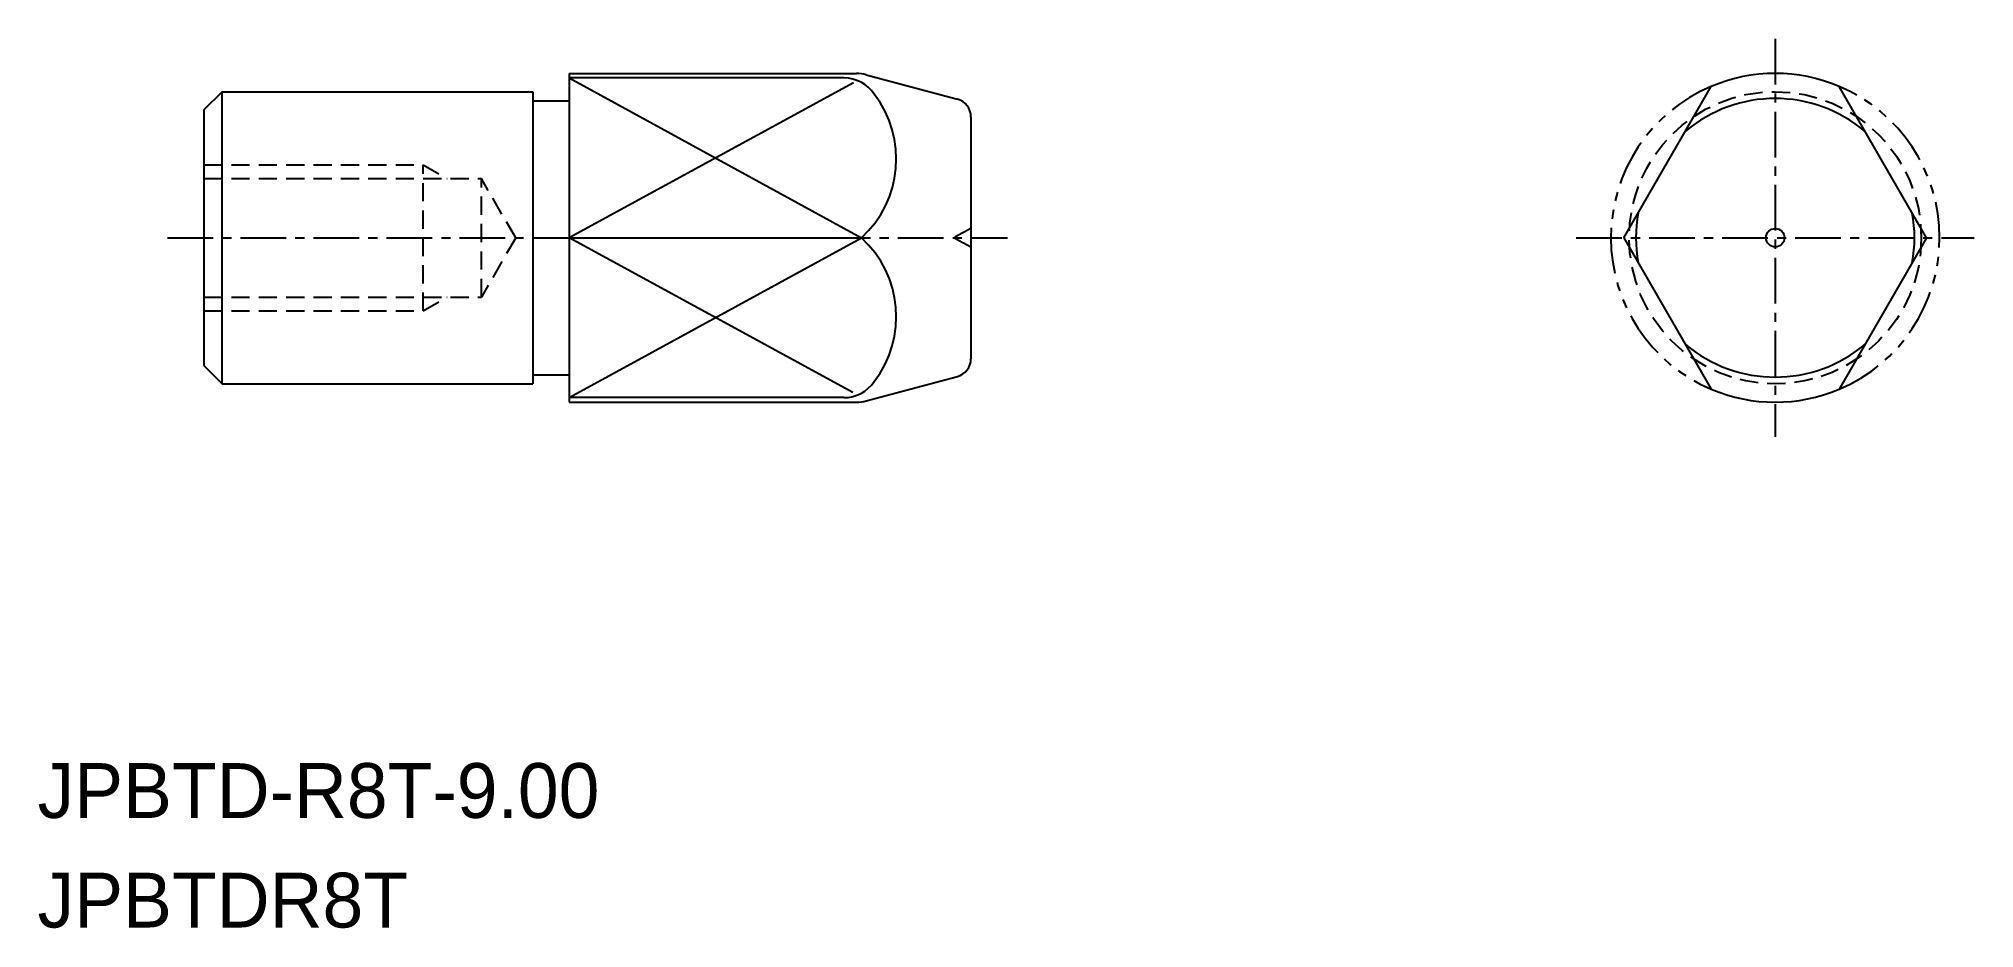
# Model space of a CAD drawing. Extents: x -1486.1 to -1433.1, y -517.6 to -493.2.
import ezdxf

# ---------------------------------------------------------------- set-up
doc = ezdxf.new("R2010")
doc.units = 0
for name, pattern in [('CENTER', [2, 1.25, -0.25, 0.25, -0.25]), ('DASHED', [0.75, 0.5, -0.25]), ('PHANTOM', [2.5, 1.25, -0.25, 0.25, -0.25, 0.25, -0.25])]:
    doc.linetypes.add(name, pattern=pattern)
doc.layers.get('0').update_dxf_attribs({"linetype": 'CONTINUOUS'})
doc.layers.add('CENTER', color=1, linetype='CENTER')

msp = doc.modelspace()

# ---------------------------------------------------------------- linework, layer by layer
at = {"color": 7, "linetype": 'CONTINUOUS'}
for p, q in [((-1471.597, -494.198), (-1463.729, -494.198)), ((-1471.597, -494.198), (-1471.597, -503.198)), ((-1463.47, -494.232), (-1460.968, -494.902)), ((-1481.097, -494.698), (-1481.597, -495.198)), ((-1481.097, -502.698), (-1481.097, -494.698)), ((-1481.097, -494.698), (-1472.597, -494.698)), ((-1472.597, -494.698), (-1472.597, -502.698)), ((-1472.597, -494.948), (-1471.597, -494.948)), ((-1442.721, -498.698), (-1440.328, -494.552)), ((-1434.434, -498.698), (-1436.828, -494.552)), ((-1481.597, -495.198), (-1481.597, -502.198)), ((-1460.597, -495.385), (-1460.597, -502.01)), ((-1471.597, -498.698), (-1463.597, -498.698)), ((-1442.721, -498.698), (-1440.328, -502.843)), ((-1434.434, -498.698), (-1436.828, -502.843)), ((-1481.597, -502.198), (-1481.097, -502.698)), ((-1481.097, -502.698), (-1472.597, -502.698)), ((-1472.597, -502.448), (-1471.597, -502.448)), ((-1463.47, -503.163), (-1460.968, -502.493)), ((-1471.597, -503.198), (-1463.729, -503.198))]:
    msp.add_line(p, q, dxfattribs=at)
at = {"linetype": 'CONTINUOUS'}
for p, q in [((-1464.078, -494.321), (-1471.597, -494.321)), ((-1464.078, -503.074), (-1471.597, -503.074))]:
    msp.add_line(p, q, dxfattribs=at)
at = {"color": 3, "linetype": 'CONTINUOUS'}
for p, q in [((-1471.597, -494.321), (-1463.597, -498.698)), ((-1463.814, -494.453), (-1471.597, -498.698)), ((-1463.835, -502.93), (-1471.597, -498.698)), ((-1471.597, -503.074), (-1463.597, -498.698))]:
    msp.add_line(p, q, dxfattribs=at)
at = {"color": 3, "linetype": 'DASHED'}
for p, q in [((-1481.597, -496.698), (-1475.597, -496.698)), ((-1475.597, -500.698), (-1475.597, -496.698)), ((-1475.597, -496.698), (-1474.941, -497.077)), ((-1481.597, -497.077), (-1473.997, -497.077)), ((-1473.997, -500.319), (-1473.997, -497.077)), ((-1473.062, -498.698), (-1473.997, -497.077)), ((-1460.597, -498.446), (-1461.079, -498.698)), ((-1473.062, -498.698), (-1473.997, -500.319)), ((-1460.597, -498.95), (-1461.079, -498.698)), ((-1481.597, -500.319), (-1473.997, -500.319)), ((-1481.597, -500.698), (-1475.597, -500.698)), ((-1475.597, -500.698), (-1474.941, -500.319))]:
    msp.add_line(p, q, dxfattribs=at)
msp.add_circle((-1438.578, -498.698), 4, dxfattribs=at)
at = {"linetype": 'CONTINUOUS'}
msp.add_circle((-1438.578, -498.698), 0.252, dxfattribs=at)
for centre, radius, start, end in [((-1464.078, -495.321), 1, 33.792, 90), ((-1438.578, -498.698), 4.5, 67.1146, 112.8854), ((-1438.578, -498.698), 3.814, 49.7829, 130.2171), ((-1438.578, -498.698), 3.814, 169.7829, 190.2171), ((-1438.578, -498.698), 3.814, 349.7829, 10.2171), ((-1438.578, -498.698), 3.814, 229.7829, 310.2171), ((-1464.078, -502.074), 1, 270, 326.208), ((-1438.578, -498.698), 4.5, 247.1146, 292.8854)]:
    msp.add_arc(centre, radius, start, end, dxfattribs=at)
at = {"color": 7, "linetype": 'CONTINUOUS'}
for centre, radius, start, end in [((-1463.729, -495.198), 1, 75, 90), ((-1465.551, -496.541), 2.909, 312.1689, 37.6399), ((-1461.097, -495.385), 0.5, 0, 75), ((-1465.551, -500.854), 2.909, 322.3601, 47.8311), ((-1461.097, -502.01), 0.5, 285, 0), ((-1463.729, -502.198), 1, 270, 285)]:
    msp.add_arc(centre, radius, start, end, dxfattribs=at)
at = {"color": 3, "linetype": 'PHANTOM'}
for start, end in [(112.8854, 247.1146), (292.8854, 67.1146)]:
    msp.add_arc((-1438.578, -498.698), 4.5, start, end, dxfattribs=at)
at = {"color": 7, "linetype": 'CONTINUOUS'}
msp.add_point((-1481.597, -498.698), dxfattribs=at)
at = {"layer": 'CENTER', "color": 1, "linetype": 'CENTER'}
for p, q in [((-1438.578, -493.248), (-1438.578, -504.148)), ((-1482.597, -498.698), (-1459.597, -498.698)), ((-1444.028, -498.698), (-1433.128, -498.698))]:
    msp.add_line(p, q, dxfattribs=at)

# ---------------------------------------------------------------- texts
for s, p in [('JPBTD-R8T-9.00', (-1486.152, -514.58)), ('JPBTDR8T', (-1486.152, -517.58))]:
    msp.add_text(s, height=1.5).set_placement(p)

doc.saveas('drawing.dxf')
